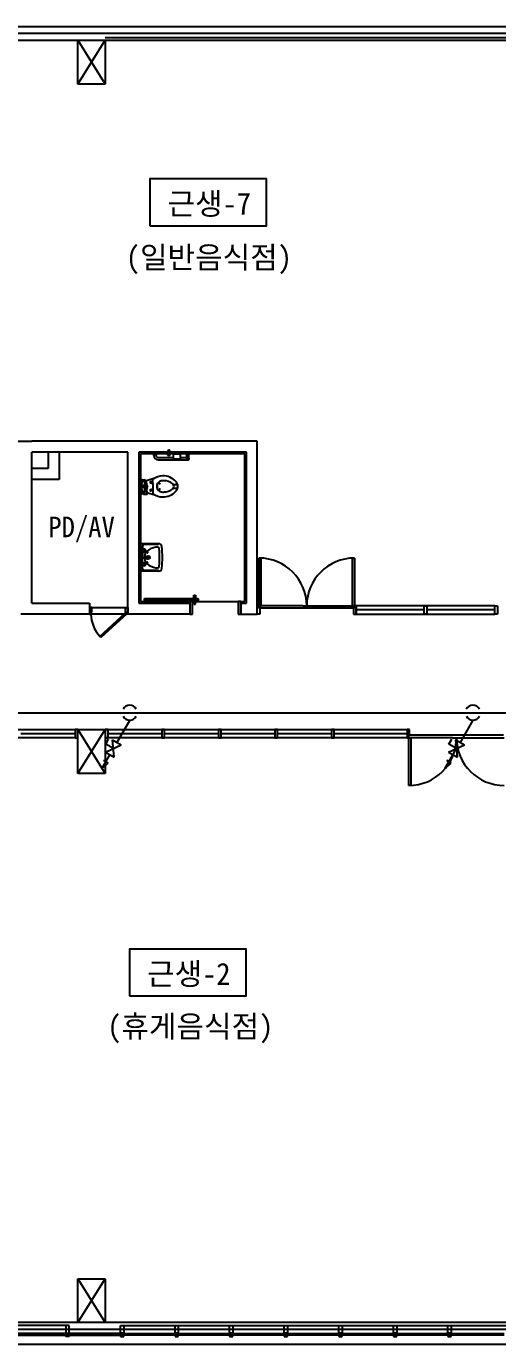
# Model space of a CAD drawing. Header units: millimetres. Extents: x 16332047 to 33387680, y -14835522 to -7015081.
# Drawn here: x 16636819 to 16645409, y -7494921 to -7470921 of the extents above; entities that cross this region are included whole.
import ezdxf
from ezdxf.enums import TextEntityAlignment as Align

# ---------------------------------------------------------------- set-up
doc = ezdxf.new("R2010")
doc.units = ezdxf.units.MM
doc.header["$LTSCALE"] = 300
doc.header["$MEASUREMENT"] = 0
for name, color, linetype in [('2', 2, 'CONTINUOUS'), ('3', 3, 'CONTINUOUS'), ('gas', 3, 'CONTINUOUS'), ('S', 1, 'CONTINUOUS'), ('근린시설 화장실위생도면$0$SI', 2, 'CONTINUOUS')]:
    doc.layers.add(name, color=color, linetype=linetype)
doc.layers.add('arch', color=255, linetype='CONTINUOUS', lineweight=25)
doc.styles.add('돋움체', font='')
doc.styles.get('돋움체').set_extended_font_data('DotumChe')

msp = doc.modelspace()

# ---------------------------------------------------------------- linework, layer by layer
at = {"layer": '2', "color": 0}
for p, q in [((16638266, -7483990, 0), (16638318, -7483900, 0)), ((16638419, -7484228, 0), (16638390, -7483912, 0)), ((16638390, -7483912, 0), (16638549, -7484004, 0)), ((16644521, -7483990, 0), (16644573, -7483900, 0)), ((16644675, -7484228, 0), (16644645, -7483912, 0)), ((16644645, -7483912, 0), (16644804, -7484004, 0)), ((16638261, -7484136, 0), (16638549, -7484004, 0)), ((16638261, -7484136, 0), (16638419, -7484228, 0)), ((16638405, -7484070, 0), (16638266, -7483990, 0)), ((16644516, -7484136, 0), (16644804, -7484004, 0)), ((16644516, -7484136, 0), (16644675, -7484228, 0)), ((16644660, -7484070, 0), (16644521, -7483990, 0))]:
    msp.add_line(p, q, dxfattribs=at)
at = {"layer": '3', "color": 0}
for p, q in [((16638703, -7483554, 0), (16638469, -7483958, 0)), ((16644958, -7483554, 0), (16644724, -7483958, 0)), ((16638199, -7484427, 0), (16638340, -7484182, 0)), ((16644454, -7484427, 0), (16644595, -7484182, 0))]:
    msp.add_line(p, q, dxfattribs=at)
at = {"layer": 'arch'}
for p, q in [((16616459, -7470921), (16683759, -7470921)), ((16622034, -7471046), (16646384, -7471046)), ((16622159, -7471171), (16646259, -7471171)), ((16637759, -7471171), (16638259, -7471971)), ((16637759, -7471971), (16638259, -7471171)), ((16637759, -7471971), (16637759, -7471171)), ((16637759, -7471171), (16638259, -7471171)), ((16638259, -7471121), (16646309, -7471121)), ((16638259, -7471171), (16638259, -7471971)), ((16638259, -7471971), (16637759, -7471971)), ((16631259, -7478471), (16636919, -7478471)), ((16641029, -7478471), (16636919, -7478471)), ((16639406, -7478636), (16639414, -7478636)), ((16639422, -7478636), (16639414, -7478636)), ((16641029, -7481621), (16641029, -7478471)), ((16636919, -7481421), (16636919, -7478671)), ((16638669, -7478671), (16636919, -7478671)), ((16637219, -7478671), (16637219, -7478971)), ((16637419, -7478671), (16637419, -7479171)), ((16638669, -7481621), (16638669, -7478671)), ((16638669, -7478671), (16638669, -7478671)), ((16640829, -7478671), (16638869, -7478671)), ((16638869, -7478671), (16638869, -7481421)), ((16640799, -7478701), (16638899, -7478701)), ((16638899, -7478701), (16638899, -7481391)), ((16639122, -7478701), (16639206, -7478701)), ((16639122, -7478703), (16639122, -7478701)), ((16639124, -7478705), (16639164, -7478705)), ((16639134, -7478707), (16639134, -7478705)), ((16639134, -7478710), (16639134, -7478707)), ((16639134, -7478707), (16639148, -7478707)), ((16639135, -7478711), (16639134, -7478710)), ((16639147, -7478711), (16639135, -7478711)), ((16639141, -7478710), (16639141, -7478707)), ((16639142, -7478714), (16639142, -7478711)), ((16639144, -7478716), (16639185, -7478716)), ((16639145, -7478731), (16639145, -7478716)), ((16639147, -7478711), (16639148, -7478710)), ((16639148, -7478707), (16639148, -7478705)), ((16639148, -7478710), (16639148, -7478707)), ((16639204, -7478705), (16639164, -7478705)), ((16639180, -7478707), (16639180, -7478705)), ((16639195, -7478707), (16639180, -7478707)), ((16639180, -7478710), (16639180, -7478707)), ((16639181, -7478711), (16639180, -7478710)), ((16639181, -7478711), (16639194, -7478711)), ((16639183, -7478731), (16639183, -7478716)), ((16639187, -7478714), (16639187, -7478711)), ((16639188, -7478710), (16639188, -7478707)), ((16639194, -7478711), (16639195, -7478710)), ((16639195, -7478707), (16639195, -7478705)), ((16639195, -7478710), (16639195, -7478707)), ((16639206, -7478703), (16639206, -7478701)), ((16639224, -7478772), (16639501, -7478772)), ((16639224, -7478810), (16639764, -7478810)), ((16639379, -7478701), (16639449, -7478701)), ((16639379, -7478704), (16639379, -7478701)), ((16639380, -7478705), (16639448, -7478705)), ((16639387, -7478682), (16639387, -7478691)), ((16639442, -7478691), (16639387, -7478691)), ((16639439, -7478677), (16639389, -7478677)), ((16639389, -7478678), (16639389, -7478677)), ((16639390, -7478676), (16639438, -7478676)), ((16639400, -7478705), (16639400, -7478701)), ((16639401, -7478641), (16639401, -7478674)), ((16639402, -7478655), (16639402, -7478667)), ((16639413, -7478647), (16639403, -7478653)), ((16639403, -7478669), (16639413, -7478675)), ((16639404, -7478701), (16639404, -7478691)), ((16639411, -7478707), (16639406, -7478707)), ((16639411, -7478705), (16639418, -7478705)), ((16639411, -7478705), (16639411, -7478707)), ((16639426, -7478653), (16639416, -7478647)), ((16639416, -7478675), (16639426, -7478669)), ((16639418, -7478705), (16639418, -7478707)), ((16639418, -7478707), (16639423, -7478707)), ((16639424, -7478701), (16639424, -7478705)), ((16639425, -7478701), (16639425, -7478691)), ((16639427, -7478641), (16639427, -7478674)), ((16639427, -7478667), (16639427, -7478655)), ((16639439, -7478678), (16639439, -7478677)), ((16639442, -7478682), (16639442, -7478691)), ((16639449, -7478704), (16639449, -7478701)), ((16639497, -7478766), (16639497, -7478762)), ((16639501, -7478758), (16639498, -7478760)), ((16639501, -7478770), (16639498, -7478768)), ((16639501, -7478804), (16639501, -7478708)), ((16639501, -7478795), (16639627, -7478795)), ((16639501, -7478804), (16639627, -7478804)), ((16639503, -7478804), (16639503, -7478795)), ((16639508, -7478701), (16639621, -7478701)), ((16639626, -7478804), (16639626, -7478795)), ((16639627, -7478804), (16639627, -7478708)), ((16639627, -7478758), (16639631, -7478760)), ((16639627, -7478770), (16639631, -7478768)), ((16639627, -7478772), (16639745, -7478772)), ((16639632, -7478766), (16639632, -7478762)), ((16639722, -7478703), (16639722, -7478701)), ((16639724, -7478705), (16639764, -7478705)), ((16639734, -7478707), (16639734, -7478705)), ((16639734, -7478707), (16639748, -7478707)), ((16639734, -7478710), (16639734, -7478707)), ((16639735, -7478711), (16639734, -7478710)), ((16639747, -7478711), (16639735, -7478711)), ((16639741, -7478710), (16639741, -7478707)), ((16639742, -7478714), (16639742, -7478711)), ((16639744, -7478716), (16639785, -7478716)), ((16639745, -7478791), (16639745, -7478716)), ((16639747, -7478711), (16639748, -7478710)), ((16639748, -7478707), (16639748, -7478705)), ((16639748, -7478710), (16639748, -7478707)), ((16639804, -7478705), (16639764, -7478705)), ((16639780, -7478707), (16639780, -7478705)), ((16639795, -7478707), (16639780, -7478707)), ((16639780, -7478710), (16639780, -7478707)), ((16639781, -7478711), (16639780, -7478710)), ((16639781, -7478711), (16639794, -7478711)), ((16639783, -7478791), (16639783, -7478716)), ((16639787, -7478714), (16639787, -7478711)), ((16639788, -7478710), (16639788, -7478707)), ((16639794, -7478711), (16639795, -7478710)), ((16639795, -7478707), (16639795, -7478705)), ((16639795, -7478710), (16639795, -7478707)), ((16640799, -7481391), (16640799, -7478701)), ((16640829, -7481421), (16640829, -7478671)), ((16637219, -7478971), (16636919, -7478971)), ((16637419, -7479171), (16636919, -7479171)), ((16638878, -7479281), (16638880, -7479280)), ((16638878, -7479310), (16638878, -7479281)), ((16638878, -7479310), (16638880, -7479312)), ((16638898, -7479279), (16638880, -7479280)), ((16638898, -7479313), (16638880, -7479312)), ((16638881, -7479191), (16638881, -7479178)), ((16638882, -7479177), (16638894, -7479177)), ((16638882, -7479192), (16638894, -7479192)), ((16638896, -7479194), (16638896, -7479175)), ((16638896, -7479175), (16638897, -7479175)), ((16638896, -7479194), (16638897, -7479194)), ((16638899, -7479279), (16638898, -7479279)), ((16638899, -7479313), (16638898, -7479313)), ((16638902, -7479155), (16638899, -7479155)), ((16638899, -7479155), (16638899, -7479215)), ((16638899, -7479215), (16638902, -7479215)), ((16638899, -7479264), (16638899, -7479263)), ((16638902, -7479263), (16638899, -7479263)), ((16638899, -7479328), (16638899, -7479264)), ((16638899, -7479328), (16638899, -7479328)), ((16638902, -7479328), (16638899, -7479328)), ((16638903, -7479158), (16638903, -7479212)), ((16638926, -7479172), (16638905, -7479156)), ((16638905, -7479214), (16638917, -7479204)), ((16638914, -7479296), (16638914, -7479263)), ((16638914, -7479329), (16638914, -7479263)), ((16638914, -7479296), (16638914, -7479329)), ((16638915, -7479315), (16638915, -7479276)), ((16638966, -7479280), (16638915, -7479280)), ((16638915, -7479312), (16638966, -7479312)), ((16638917, -7479204), (16638926, -7479197)), ((16638927, -7479195), (16638927, -7479175)), ((16638927, -7479178), (16638966, -7479178)), ((16638966, -7479191), (16638927, -7479191)), ((16638959, -7479203), (16638980, -7479197)), ((16638976, -7479242), (16639013, -7479242)), ((16638976, -7479256), (16639013, -7479256)), ((16638976, -7479344), (16638976, -7479323)), ((16639012, -7479345), (16638976, -7479345)), ((16638977, -7479256), (16638978, -7479257)), ((16638978, -7479257), (16638978, -7479256)), ((16638978, -7479257), (16638978, -7479257)), ((16638978, -7479259), (16638978, -7479267)), ((16638978, -7479368), (16638978, -7479345)), ((16638978, -7479345), (16638978, -7479345)), ((16638978, -7479345), (16638978, -7479345)), ((16638983, -7479225), (16639006, -7479225)), ((16638983, -7479236), (16639006, -7479236)), ((16638984, -7479236), (16638984, -7479240)), ((16638985, -7479239), (16638984, -7479241)), ((16639005, -7479239), (16638984, -7479239)), ((16638985, -7479236), (16638985, -7479239)), ((16638985, -7479292), (16638985, -7479300)), ((16638993, -7479285), (16638986, -7479290)), ((16638986, -7479302), (16638993, -7479306)), ((16638988, -7479225), (16638988, -7479213)), ((16638994, -7479193), (16639164, -7479141)), ((16639003, -7479290), (16638995, -7479285)), ((16638995, -7479306), (16639003, -7479302)), ((16639001, -7479213), (16639001, -7479225)), ((16639004, -7479236), (16639004, -7479239)), ((16639004, -7479239), (16639005, -7479241)), ((16639004, -7479300), (16639004, -7479292)), ((16639005, -7479236), (16639005, -7479240)), ((16639010, -7479267), (16639010, -7479259)), ((16639010, -7479345), (16639010, -7479368)), ((16639010, -7479345), (16639010, -7479345)), ((16639010, -7479345), (16639010, -7479345)), ((16639011, -7479257), (16639012, -7479256)), ((16639011, -7479256), (16639011, -7479257)), ((16639011, -7479257), (16639012, -7479256)), ((16639011, -7479257), (16639011, -7479257)), ((16639011, -7479257), (16639011, -7479257)), ((16639013, -7479323), (16639013, -7479344)), ((16639124, -7479212), (16639085, -7479212)), ((16639124, -7479235), (16639085, -7479235)), ((16639124, -7479357), (16639085, -7479357)), ((16639106, -7479235), (16639106, -7479244)), ((16639106, -7479357), (16639106, -7479347)), ((16639108, -7479246), (16639129, -7479246)), ((16639108, -7479345), (16639129, -7479345)), ((16639125, -7479234), (16639125, -7479213)), ((16639125, -7479358), (16639125, -7479378)), ((16639127, -7479228), (16639127, -7479171)), ((16639132, -7479342), (16639132, -7479249)), ((16639211, -7479240), (16639228, -7479240)), ((16639211, -7479352), (16639211, -7479240)), ((16639211, -7479352), (16639228, -7479352)), ((16639520, -7479262), (16639545, -7479262)), ((16639520, -7479329), (16639545, -7479329)), ((16638878, -7479401), (16638880, -7479400)), ((16638878, -7479430), (16638878, -7479401)), ((16638878, -7479430), (16638880, -7479432)), ((16638898, -7479399), (16638880, -7479400)), ((16638898, -7479433), (16638880, -7479432)), ((16638899, -7479399), (16638898, -7479399)), ((16638898, -7479433), (16638898, -7479399)), ((16638898, -7479401), (16638899, -7479400)), ((16638898, -7479431), (16638899, -7479432)), ((16638899, -7479433), (16638898, -7479433)), ((16638899, -7479383), (16638899, -7479448)), ((16638902, -7479383), (16638899, -7479383)), ((16638902, -7479448), (16638899, -7479448)), ((16638915, -7479396), (16638915, -7479435)), ((16638953, -7479399), (16638915, -7479399)), ((16638953, -7479433), (16638915, -7479433)), ((16638953, -7479399), (16638953, -7479433)), ((16638953, -7479399), (16638956, -7479399)), ((16638953, -7479433), (16638956, -7479433)), ((16638956, -7479435), (16638956, -7479397)), ((16638959, -7479388), (16638978, -7479394)), ((16638959, -7479388), (16638966, -7479391)), ((16638974, -7479368), (16639014, -7479368)), ((16638974, -7479379), (16638974, -7479379)), ((16639014, -7479379), (16638974, -7479379)), ((16638975, -7479380), (16638975, -7479379)), ((16638977, -7479382), (16638975, -7479380)), ((16638975, -7479380), (16639013, -7479380)), ((16638976, -7479379), (16638976, -7479381)), ((16638978, -7479391), (16638978, -7479385)), ((16639010, -7479392), (16639010, -7479385)), ((16639012, -7479379), (16639012, -7479381)), ((16639013, -7479380), (16639012, -7479382)), ((16639013, -7479379), (16639013, -7479380)), ((16639014, -7479379), (16639014, -7479379)), ((16639014, -7479395), (16639014, -7479394)), ((16639014, -7479437), (16639014, -7479395)), ((16639014, -7479396), (16639014, -7479395)), ((16639014, -7479437), (16639014, -7479437)), ((16639015, -7479394), (16639017, -7479394)), ((16639017, -7479437), (16639015, -7479437)), ((16639018, -7479396), (16639020, -7479405)), ((16639020, -7479426), (16639018, -7479436)), ((16639020, -7479424), (16639020, -7479407)), ((16639023, -7479408), (16639022, -7479408)), ((16639022, -7479424), (16639023, -7479424)), ((16639025, -7479406), (16639023, -7479408)), ((16639023, -7479424), (16639023, -7479408)), ((16639023, -7479424), (16639025, -7479426)), ((16639030, -7479406), (16639025, -7479406)), ((16639025, -7479411), (16639030, -7479411)), ((16639025, -7479421), (16639030, -7479421)), ((16639025, -7479426), (16639030, -7479426)), ((16639031, -7479407), (16639030, -7479406)), ((16639030, -7479426), (16639031, -7479424)), ((16639031, -7479424), (16639031, -7479407)), ((16639031, -7479411), (16639031, -7479410)), ((16639031, -7479411), (16639034, -7479411)), ((16639031, -7479421), (16639031, -7479421)), ((16639034, -7479421), (16639031, -7479421)), ((16639035, -7479415), (16639032, -7479415)), ((16639032, -7479415), (16639032, -7479416)), ((16639032, -7479416), (16639032, -7479417)), ((16639032, -7479417), (16639035, -7479417)), ((16639035, -7479411), (16639164, -7479450)), ((16639035, -7479411), (16639035, -7479415)), ((16639035, -7479417), (16639035, -7479421)), ((16639124, -7479379), (16639085, -7479379)), ((16639127, -7479364), (16639127, -7479421)), ((16638969, -7480340), (16638899, -7480342)), ((16638937, -7480383), (16638937, -7480590)), ((16639229, -7480355), (16638965, -7480355)), ((16639229, -7480340), (16638969, -7480340)), ((16639022, -7480507), (16638977, -7480485)), ((16638980, -7480548), (16638980, -7480632)), ((16639030, -7480493), (16638991, -7480462)), ((16639032, -7480501), (16639030, -7480504)), ((16638937, -7480797), (16638937, -7480590)), ((16639022, -7480673), (16638977, -7480695)), ((16639030, -7480687), (16638991, -7480718)), ((16639032, -7480679), (16639030, -7480676)), ((16641097, -7480601), (16641059, -7480601)), ((16641059, -7480601), (16641059, -7481471)), ((16641097, -7481471), (16641097, -7480601)), ((16642761, -7481471), (16642761, -7480601)), ((16642761, -7480601), (16642799, -7480601)), ((16642799, -7480601), (16642799, -7481471)), ((16638969, -7480840), (16638899, -7480838)), ((16639229, -7480825), (16638965, -7480825)), ((16639229, -7480840), (16638969, -7480840)), ((16639874, -7481339), (16639874, -7481279)), ((16639874, -7481279), (16639904, -7481279)), ((16639904, -7481279), (16639904, -7481339)), ((16636919, -7481421), (16637969, -7481421)), ((16637969, -7481421), (16637969, -7481621)), ((16637969, -7481501), (16637969, -7481501)), ((16637969, -7481501), (16637969, -7481501)), ((16637969, -7481501), (16637969, -7481621)), ((16638014, -7481501), (16637969, -7481501)), ((16638014, -7481501), (16638624, -7481501)), ((16638014, -7481530), (16638014, -7481501)), ((16638624, -7481530), (16638624, -7481501)), ((16638624, -7481501), (16638669, -7481501)), ((16638669, -7481501), (16638669, -7481501)), ((16638669, -7481501), (16638669, -7481621)), ((16638869, -7481421), (16639799, -7481421)), ((16638899, -7481391), (16639799, -7481391)), ((16638975, -7481381), (16638975, -7481339)), ((16638975, -7481339), (16639949, -7481339)), ((16639949, -7481381), (16638975, -7481381)), ((16639799, -7481391), (16639799, -7481421)), ((16639849, -7481391), (16639799, -7481391)), ((16639799, -7481391), (16639799, -7481621)), ((16639849, -7481391), (16640679, -7481391)), ((16639849, -7481621), (16639849, -7481391)), ((16639904, -7481339), (16639874, -7481339)), ((16639874, -7481381), (16639874, -7481441)), ((16639904, -7481381), (16639874, -7481381)), ((16639874, -7481441), (16639904, -7481441)), ((16639904, -7481441), (16639904, -7481381)), ((16639949, -7481339), (16639949, -7481381)), ((16640729, -7481391), (16640679, -7481391)), ((16640679, -7481391), (16640679, -7481621)), ((16640729, -7481421), (16640729, -7481391)), ((16640729, -7481391), (16640799, -7481391)), ((16640729, -7481621), (16640729, -7481391)), ((16640729, -7481421), (16640829, -7481421)), ((16640729, -7481421), (16640729, -7481621)), ((16641029, -7481491), (16641029, -7481471)), ((16641029, -7481471), (16641059, -7481471)), ((16641029, -7481621), (16641029, -7481491)), ((16641859, -7481471), (16641059, -7481471)), ((16641059, -7481471), (16641097, -7481471)), ((16641059, -7481471), (16641059, -7481516)), ((16641059, -7481516), (16641074, -7481516)), ((16642784, -7481516), (16641074, -7481516)), ((16641074, -7481516), (16641074, -7481526)), ((16641859, -7481471), (16642799, -7481471)), ((16642799, -7481471), (16642761, -7481471)), ((16642799, -7481516), (16642784, -7481516)), ((16642784, -7481516), (16642784, -7481526)), ((16642829, -7481471), (16642799, -7481471)), ((16642799, -7481471), (16642799, -7481516)), ((16645359, -7481471), (16642829, -7481471)), ((16642829, -7481471), (16642829, -7481621)), ((16642829, -7481491), (16642829, -7481471)), ((16642829, -7481621), (16642829, -7481491)), ((16644069, -7481471), (16644119, -7481471)), ((16644069, -7481621), (16644069, -7481471)), ((16644119, -7481471), (16644119, -7481621)), ((16645359, -7481471), (16645409, -7481471)), ((16645359, -7481621), (16645359, -7481471)), ((16645359, -7481621), (16645359, -7481471)), ((16645409, -7481471), (16645409, -7481621)), ((16636919, -7481621), (16636719, -7481621)), ((16636919, -7481621), (16636919, -7481621)), ((16637969, -7481621), (16636919, -7481621)), ((16637969, -7481621), (16637994, -7481621)), ((16637994, -7481621), (16637994, -7481590)), ((16637994, -7481590), (16638014, -7481590)), ((16638644, -7481621), (16637994, -7481621)), ((16638014, -7481590), (16638014, -7481530)), ((16638014, -7481530), (16638014, -7481530)), ((16638160, -7482026), (16638625, -7481599)), ((16638644, -7481621), (16638180, -7482048)), ((16638624, -7481590), (16638624, -7481530)), ((16638624, -7481530), (16638624, -7481530)), ((16638644, -7481590), (16638624, -7481590)), ((16638625, -7481599), (16638644, -7481621)), ((16638644, -7481621), (16638644, -7481590)), ((16638669, -7481621), (16638644, -7481621)), ((16638669, -7481601), (16638669, -7481601)), ((16638669, -7481621), (16638669, -7481621)), ((16639799, -7481621), (16638669, -7481621)), ((16639799, -7481621), (16639849, -7481621)), ((16640679, -7481621), (16640729, -7481621)), ((16640729, -7481621), (16641029, -7481621)), ((16641074, -7481621), (16641029, -7481621)), ((16641074, -7481526), (16641074, -7481526)), ((16641074, -7481526), (16641074, -7481621)), ((16642784, -7481526), (16642784, -7481526)), ((16642784, -7481526), (16642784, -7481621)), ((16642784, -7481621), (16642829, -7481621)), ((16644069, -7481546), (16642829, -7481546)), ((16642829, -7481621), (16645359, -7481621)), ((16644119, -7481621), (16644069, -7481621)), ((16645359, -7481546), (16644119, -7481546)), ((16645409, -7481621), (16645359, -7481621)), ((16638180, -7482048), (16638160, -7482026)), ((16629509, -7483721), (16637709, -7483721)), ((16637709, -7483871), (16629509, -7483871)), ((16636719, -7483796), (16637709, -7483796)), ((16637709, -7483721), (16637709, -7483871)), ((16637759, -7483721), (16637709, -7483721)), ((16637709, -7483871), (16637759, -7483871)), ((16637759, -7483871), (16637759, -7483721)), ((16637759, -7483721), (16638259, -7484521)), ((16637759, -7484521), (16638259, -7483721)), ((16637759, -7484521), (16637759, -7483721)), ((16637759, -7483721), (16638259, -7483721)), ((16638259, -7483721), (16638259, -7483871)), ((16638309, -7483721), (16638259, -7483721)), ((16638259, -7483721), (16643804, -7483721)), ((16638259, -7483721), (16638259, -7484521)), ((16638259, -7483871), (16638309, -7483871)), ((16643789, -7483871), (16638259, -7483871)), ((16638309, -7483871), (16638309, -7483721)), ((16638309, -7483796), (16639289, -7483796)), ((16639289, -7483721), (16639289, -7483871)), ((16639339, -7483721), (16639289, -7483721)), ((16639289, -7483871), (16639339, -7483871)), ((16639339, -7483871), (16639339, -7483721)), ((16639339, -7483796), (16640319, -7483796)), ((16640319, -7483721), (16640319, -7483871)), ((16640369, -7483721), (16640319, -7483721)), ((16640319, -7483871), (16640369, -7483871)), ((16640369, -7483871), (16640369, -7483721)), ((16640369, -7483796), (16641349, -7483796)), ((16641349, -7483721), (16641349, -7483871)), ((16641399, -7483721), (16641349, -7483721)), ((16641349, -7483871), (16641399, -7483871)), ((16641399, -7483871), (16641399, -7483721)), ((16641399, -7483796), (16642379, -7483796)), ((16642379, -7483721), (16642379, -7483871)), ((16642429, -7483721), (16642379, -7483721)), ((16642379, -7483871), (16642429, -7483871)), ((16642429, -7483871), (16642429, -7483721)), ((16642429, -7483796), (16643759, -7483796)), ((16643804, -7483721), (16643759, -7483721)), ((16643759, -7483721), (16643759, -7483851)), ((16643759, -7483851), (16643759, -7483871)), ((16643759, -7483871), (16643789, -7483871)), ((16643789, -7483871), (16643789, -7483826)), ((16643789, -7483826), (16643804, -7483826)), ((16644589, -7483871), (16643789, -7483871)), ((16643789, -7483871), (16643827, -7483871)), ((16643789, -7484741), (16643789, -7483871)), ((16643804, -7483816), (16643804, -7483721)), ((16643804, -7483826), (16643804, -7483816)), ((16643804, -7483816), (16643804, -7483816)), ((16645514, -7483826), (16643804, -7483826)), ((16643827, -7483871), (16643827, -7484741)), ((16644589, -7483871), (16645529, -7483871)), ((16638259, -7484521), (16637759, -7484521)), ((16643827, -7484741), (16643789, -7484741)), ((16637759, -7493721), (16638259, -7494521)), ((16637759, -7494521), (16638259, -7493721)), ((16637759, -7494521), (16637759, -7493721)), ((16637759, -7493721), (16638259, -7493721)), ((16638259, -7493721), (16638259, -7494521)), ((16637599, -7494571, 0), (16621922, -7494571, 0)), ((16646384, -7494646), (16622034, -7494646)), ((16646259, -7494521), (16622159, -7494521)), ((16637569, -7494718, 0), (16636574, -7494718, 0)), ((16637599, -7494571, 0), (16637539, -7494571, 0)), ((16637539, -7494571, 0), (16637539, -7494712, 0)), ((16637539, -7494712, 0), (16637599, -7494712, 0)), ((16638564, -7494718), (16637569, -7494718)), ((16637569, -7494718), (16637569, -7494746)), ((16637569, -7494746, 0), (16637569, -7494718, 0)), ((16637599, -7494712, 0), (16637599, -7494571, 0)), ((16638259, -7494521), (16637759, -7494521)), ((16638534, -7494571), (16646309, -7494571)), ((16638534, -7494571), (16638594, -7494571)), ((16638534, -7494712), (16638534, -7494571)), ((16638594, -7494712), (16638534, -7494712)), ((16638564, -7494746), (16638564, -7494718)), ((16638564, -7494718), (16639559, -7494718)), ((16638564, -7494746), (16638564, -7494718)), ((16638594, -7494571), (16638594, -7494712)), ((16639529, -7494571), (16639589, -7494571)), ((16639529, -7494712), (16639529, -7494571)), ((16639589, -7494712), (16639529, -7494712)), ((16639559, -7494718), (16639559, -7494746)), ((16639559, -7494718), (16640554, -7494718)), ((16639559, -7494746), (16639559, -7494718)), ((16639589, -7494571), (16639589, -7494712)), ((16640524, -7494571), (16640584, -7494571)), ((16640524, -7494712), (16640524, -7494571)), ((16640584, -7494712), (16640524, -7494712)), ((16640554, -7494718), (16640554, -7494746)), ((16640554, -7494718), (16641549, -7494718)), ((16640554, -7494746), (16640554, -7494718)), ((16640584, -7494571), (16640584, -7494712)), ((16641519, -7494571), (16641579, -7494571)), ((16641519, -7494712), (16641519, -7494571)), ((16641579, -7494712), (16641519, -7494712)), ((16641549, -7494718), (16641549, -7494746)), ((16641549, -7494718), (16642544, -7494718)), ((16641549, -7494746), (16641549, -7494718)), ((16641579, -7494571), (16641579, -7494712)), ((16642514, -7494571), (16642574, -7494571)), ((16642514, -7494712), (16642514, -7494571)), ((16642574, -7494712), (16642514, -7494712)), ((16642544, -7494718), (16642544, -7494746)), ((16642544, -7494718), (16643539, -7494718)), ((16642544, -7494746), (16642544, -7494718)), ((16642574, -7494571), (16642574, -7494712)), ((16643509, -7494571), (16643569, -7494571)), ((16643509, -7494712), (16643509, -7494571)), ((16643569, -7494712), (16643509, -7494712)), ((16643539, -7494718), (16643539, -7494746)), ((16643539, -7494718), (16644534, -7494718)), ((16643539, -7494746), (16643539, -7494718)), ((16643569, -7494571), (16643569, -7494712)), ((16644504, -7494571), (16644564, -7494571)), ((16644504, -7494712), (16644504, -7494571)), ((16644564, -7494712), (16644504, -7494712)), ((16644534, -7494718), (16644534, -7494746)), ((16644534, -7494718), (16645529, -7494718)), ((16644534, -7494746), (16644534, -7494718)), ((16644564, -7494571), (16644564, -7494712)), ((16683759, -7494921), (16616459, -7494921)), ((16636574, -7494746, 0), (16637569, -7494746, 0)), ((16637539, -7494746, 0), (16637599, -7494746, 0)), ((16637539, -7494771, 0), (16637539, -7494746, 0)), ((16637599, -7494771, 0), (16637539, -7494771, 0)), ((16637569, -7494746), (16638564, -7494746)), ((16637599, -7494746, 0), (16637599, -7494771, 0)), ((16638594, -7494746), (16638534, -7494746)), ((16638534, -7494746), (16638534, -7494771)), ((16638534, -7494771), (16638594, -7494771)), ((16639559, -7494746), (16638564, -7494746)), ((16638594, -7494771), (16638594, -7494746)), ((16639589, -7494746), (16639529, -7494746)), ((16639529, -7494746), (16639529, -7494771)), ((16639529, -7494771), (16639589, -7494771)), ((16640554, -7494746), (16639559, -7494746)), ((16639589, -7494771), (16639589, -7494746)), ((16640584, -7494746), (16640524, -7494746)), ((16640524, -7494746), (16640524, -7494771)), ((16640524, -7494771), (16640584, -7494771)), ((16641549, -7494746), (16640554, -7494746)), ((16640584, -7494771), (16640584, -7494746)), ((16641579, -7494746), (16641519, -7494746)), ((16641519, -7494746), (16641519, -7494771)), ((16641519, -7494771), (16641579, -7494771)), ((16642544, -7494746), (16641549, -7494746)), ((16641579, -7494771), (16641579, -7494746)), ((16642574, -7494746), (16642514, -7494746)), ((16642514, -7494746), (16642514, -7494771)), ((16642514, -7494771), (16642574, -7494771)), ((16643539, -7494746), (16642544, -7494746)), ((16642574, -7494771), (16642574, -7494746)), ((16643569, -7494746), (16643509, -7494746)), ((16643509, -7494746), (16643509, -7494771)), ((16643509, -7494771), (16643569, -7494771)), ((16644534, -7494746), (16643539, -7494746)), ((16643569, -7494771), (16643569, -7494746)), ((16644564, -7494746), (16644504, -7494746)), ((16644504, -7494746), (16644504, -7494771)), ((16644504, -7494771), (16644564, -7494771)), ((16645529, -7494746), (16644534, -7494746)), ((16644564, -7494771), (16644564, -7494746))]:
    msp.add_line(p, q, dxfattribs=at)
for points in [[(16639071, -7474550), (16641199, -7474550), (16641199, -7473699), (16639071, -7473699)], [(16638698, -7488571), (16640823, -7488571), (16640823, -7487720), (16638698, -7487720)]]:
    msp.add_lwpolyline(points, close=True, dxfattribs=at)
for centre, radius in [((16639414, -7478661), 12.7), ((16639414, -7478661), 7.5), ((16638994, -7479296), 32.5), ((16638994, -7479296), 29), ((16638994, -7479296), 9.51), ((16638969, -7480465), 7.76), ((16639042, -7480590), 31), ((16638954, -7480590), 3), ((16638969, -7480715), 7.76), ((16639042, -7480590), 20.5), ((16639042, -7480590), 3)]:
    msp.add_circle(centre, radius, dxfattribs=at)
for centre, radius, start, end in [((16639406, -7478641), 5, 90, 180), ((16639422, -7478641), 5, 0, 90), ((16639124, -7478703), 2, 180, 270), ((16639137, -7478699), 11.9, 252.4016, 287.5984), ((16639145, -7478699), 11.9, 252.4016, 287.5984), ((16639144, -7478714), 2, 180, 270), ((16639224, -7478731), 79, 180, 270), ((16639184, -7478699), 11.9, 252.4016, 287.5984), ((16639224, -7478731), 41, 180, 270), ((16639185, -7478714), 2, 270, 0), ((16639191, -7478699), 11.9, 252.4016, 287.5984), ((16639204, -7478703), 2, 270, 0), ((16639380, -7478704), 1, 180, 270), ((16639392, -7478682), 5, 120, 180), ((16639390, -7478677), 1, 90, 180), ((16639400, -7478720), 10, 150.6747, 225.7472), ((16639405, -7478723), 15.8, 87.2313, 150.6747), ((16639414, -7478705), 30.4, 225.7472, 314.2528), ((16639399, -7478674), 2, 270, 0), ((16639414, -7478661), 14, 144.5475, 155.4525), ((16639414, -7478661), 14, 204.5475, 215.4525), ((16639414, -7478661), 14, 84.5475, 95.4525), ((16639414, -7478661), 14, 264.5475, 275.4525), ((16639423, -7478723), 15.8, 29.3253, 92.7687), ((16639414, -7478661), 14, 24.5475, 35.4525), ((16639414, -7478661), 14, 324.5475, 335.4525), ((16639429, -7478674), 2, 180, 270), ((16639429, -7478720), 10, 314.2528, 29.3253), ((16639438, -7478677), 1, 0, 90), ((16639437, -7478682), 5, 0, 60), ((16639448, -7478704), 1, 270, 0), ((16639499, -7478762), 2.5, 120, 180), ((16639499, -7478766), 2.5, 180, 240), ((16639508, -7478708), 6.5, 90, 180), ((16639621, -7478708), 6.5, 0, 90), ((16639629, -7478762), 2.5, 0, 60), ((16639629, -7478766), 2.5, 300, 0), ((16639724, -7478703), 2, 180, 270), ((16639737, -7478699), 11.9, 252.4016, 287.5984), ((16639745, -7478699), 11.9, 252.4016, 287.5984), ((16639744, -7478714), 2, 180, 270), ((16639764, -7478791), 19, 180, 0), ((16639764, -7478791), 22.5, 237.6125, 32.3875), ((16639784, -7478699), 11.9, 252.4016, 287.5984), ((16639785, -7478714), 2, 270, 0), ((16639791, -7478699), 11.9, 252.4016, 287.5984), ((16639306, -7479399), 294, 90.1178, 126.5012), ((16639313, -7479421), 317, 42.5039, 91.3632), ((16638882, -7479178), 1, 90, 180), ((16638882, -7479191), 1, 180, 270), ((16638894, -7479175), 2, 270, 0), ((16638894, -7479194), 2, 0, 90), ((16638897, -7479173), 2, 270, 0), ((16638897, -7479196), 2, 0, 90), ((16638902, -7479160), 5, 52.3738, 90), ((16638902, -7479210), 5, 270, 289.9185), ((16638902, -7479276), 13.1, 0, 90), ((16638902, -7479315), 13.1, 270, 0), ((16638902, -7479210), 5, 289.9185, 307.6262), ((16638977, -7479263), 62.5, 106.7769, 180), ((16638977, -7479329), 62.5, 180, 253.2231), ((16638924, -7479175), 3, 29.4574, 52.3738), ((16638924, -7479195), 3, 307.6262, 330.5426), ((16638924, -7479175), 3, 0, 29.4574), ((16638924, -7479195), 3, 330.5426, 0), ((16638966, -7479213), 34.7, 0, 90), ((16638966, -7479213), 22, 0, 90), ((16638988, -7479249), 14.1, 149.057, 210.943), ((16638980, -7479248), 6.57, 149.2918, 166.1785), ((16638983, -7479249), 9.78, 166.1785, 180), ((16638983, -7479249), 9.78, 180, 193.8215), ((16638980, -7479250), 6.57, 193.8215, 210.7082), ((16638978, -7479247), 4.28, 124.8914, 149.2919), ((16638978, -7479251), 4.28, 210.7081, 235.1086), ((16638977, -7479245), 2.13, 90, 124.8915), ((16638977, -7479253), 2.13, 235.1085, 270), ((16638976, -7479344), 0.5, 180, 270), ((16638977, -7479245), 2.13, 55.1085, 90), ((16638977, -7479253), 2.13, 270, 304.8915), ((16638976, -7479247), 4.28, 30.7081, 55.1086), ((16638976, -7479251), 4.28, 304.8914, 329.2919), ((16638976, -7479259), 2, 0, 44.87), ((16638974, -7479248), 6.57, 13.8215, 30.7083), ((16638974, -7479250), 6.57, 329.2917, 346.1785), ((16638971, -7479249), 9.78, 0, 13.8215), ((16638971, -7479249), 9.78, 346.1785, 0), ((16638993, -7479231), 11.9, 152.4183, 207.5817), ((16638985, -7479229), 3.15, 131.5242, 154.9306), ((16638987, -7479230), 5.66, 154.9305, 169.0341), ((16638991, -7479231), 9.34, 169.0341, 180), ((16638991, -7479231), 9.34, 180, 190.9659), ((16638987, -7479232), 5.66, 190.9659, 205.0694), ((16638985, -7479233), 3.15, 205.0694, 228.4758), ((16638982, -7479240), 1.5, 270, 0), ((16638984, -7479228), 1.03, 90, 131.5243), ((16638984, -7479234), 1.03, 228.4757, 270), ((16638982, -7479229), 3.15, 25.0694, 48.4758), ((16638984, -7479228), 1.03, 48.4757, 90.0001), ((16638982, -7479233), 3.15, 311.5242, 334.9306), ((16638984, -7479234), 1.03, 269.9999, 311.5243), ((16638980, -7479230), 5.66, 10.9659, 25.0694), ((16638980, -7479232), 5.66, 334.9305, 349.0341), ((16638994, -7479296), 10.4, 143.8545, 156.1455), ((16638994, -7479296), 10.4, 203.8545, 216.1455), ((16638976, -7479231), 9.34, 0, 10.9659), ((16638976, -7479231), 9.34, 349.0341, 360), ((16638990, -7479249), 4.18, 149.7498, 180), ((16638990, -7479249), 4.18, 180, 210.2502), ((16638992, -7479250), 6.4, 125.3845, 149.7498), ((16638992, -7479248), 6.4, 210.2502, 234.6155), ((16638994, -7479231), 4.54, 129.8738, 153.6252), ((16638993, -7479231), 3.7, 153.6253, 179.9999), ((16638993, -7479231), 3.7, 180, 206.3747), ((16638994, -7479231), 4.54, 206.3748, 230.1262), ((16638994, -7479252), 8.56, 106.3938, 125.3846), ((16638994, -7479246), 8.56, 234.6154, 253.6062), ((16638994, -7479232), 5.31, 109.0863, 129.8738), ((16638994, -7479230), 5.31, 230.1262, 250.9137), ((16638994, -7479255), 11.5, 90, 106.3938), ((16638994, -7479243), 11.5, 253.6062, 270), ((16638994, -7479233), 6.29, 90, 109.0864), ((16638994, -7479229), 6.29, 250.9136, 270), ((16638994, -7479296), 10.4, 83.8545, 96.1455), ((16638994, -7479296), 10.4, 263.8545, 276.1455), ((16638994, -7479233), 6.29, 70.9136, 90), ((16638994, -7479229), 6.29, 270, 289.0864), ((16638994, -7479255), 11.5, 73.6062, 90), ((16638994, -7479243), 11.5, 270, 286.3938), ((16638995, -7479232), 5.31, 50.1262, 70.9137), ((16638995, -7479230), 5.31, 289.0863, 309.8738), ((16638995, -7479231), 4.54, 26.3747, 50.1262), ((16638995, -7479231), 4.54, 309.8738, 333.6253), ((16638995, -7479252), 8.56, 54.6154, 73.6062), ((16638995, -7479246), 8.56, 286.3938, 305.3846), ((16638996, -7479231), 3.7, 0, 26.3747), ((16638996, -7479231), 3.7, 333.6253, 359.9999), ((16638996, -7479250), 6.4, 30.2502, 54.6155), ((16638996, -7479248), 6.4, 305.3845, 329.7498), ((16638998, -7479249), 4.18, 0, 30.2502), ((16638998, -7479249), 4.18, 329.7498, 360), ((16639009, -7479230), 5.66, 154.9306, 169.0341), ((16639012, -7479231), 9.34, 169.0341, 180), ((16639012, -7479231), 9.34, 180, 190.9659), ((16639009, -7479232), 5.66, 190.9659, 205.0695), ((16638994, -7479296), 10.4, 23.8545, 36.1455), ((16638994, -7479296), 10.4, 323.8545, 336.1455), ((16639006, -7479229), 3.15, 131.5242, 154.9306), ((16639005, -7479228), 1.03, 89.9999, 131.5243), ((16639006, -7479233), 3.15, 205.0694, 228.4758), ((16639005, -7479234), 1.03, 228.4757, 270.0001), ((16639005, -7479228), 1.03, 48.4757, 90), ((16639005, -7479234), 1.03, 270, 311.5243), ((16639006, -7479240), 1.5, 180, 270), ((16638995, -7479231), 11.9, 332.4183, 27.5817), ((16639004, -7479229), 3.15, 25.0694, 48.4758), ((16639001, -7479230), 5.66, 10.9659, 25.0695), ((16639001, -7479232), 5.66, 334.9306, 349.0341), ((16639004, -7479233), 3.15, 311.5242, 334.9306), ((16638998, -7479231), 9.34, 0, 10.9659), ((16638998, -7479231), 9.34, 349.0341, 360), ((16639015, -7479248), 6.57, 149.2918, 166.1785), ((16639018, -7479249), 9.78, 166.1785, 180), ((16639018, -7479249), 9.78, 180, 193.8215), ((16639015, -7479250), 6.57, 193.8215, 210.7082), ((16639013, -7479247), 4.28, 124.8914, 149.2919), ((16639013, -7479251), 4.28, 210.7081, 235.1086), ((16639012, -7479245), 2.13, 90, 124.8915), ((16639012, -7479253), 2.13, 235.1085, 270), ((16639012, -7479259), 2, 135.13, 180), ((16639012, -7479245), 2.13, 55.1085, 90), ((16639012, -7479253), 2.13, 270, 304.8915), ((16639012, -7479344), 0.5, 270, 0), ((16639001, -7479249), 14.1, 329.057, 30.943), ((16639010, -7479247), 4.28, 30.7081, 55.1086), ((16639010, -7479251), 4.28, 304.8914, 329.2919), ((16639008, -7479248), 6.57, 13.8215, 30.7083), ((16639008, -7479250), 6.57, 329.2917, 346.1785), ((16639005, -7479249), 9.78, 0, 13.8215), ((16639005, -7479249), 9.78, 346.1785, 0), ((16639085, -7479224), 11.3, 90, 270), ((16639085, -7479368), 11.3, 90, 270), ((16639108, -7479244), 2.06, 180, 270), ((16639108, -7479347), 2.06, 90, 180), ((16639124, -7479213), 1.03, 0, 90), ((16639124, -7479234), 1.03, 270, 0), ((16639124, -7479358), 1.03, 0, 90), ((16639124, -7479228), 3.09, 289.4712, 0), ((16639137, -7479171), 10.3, 126.5012, 180), ((16639129, -7479249), 3.09, 0, 90), ((16639129, -7479342), 3.09, 270, 0), ((16639297, -7479295), 102, 119.4032, 180.5788), ((16639297, -7479297), 102, 179.4212, 240.5968), ((16639228, -7479271), 30.9, 15.5622, 90), ((16639228, -7479321), 30.9, 270, 344.4378), ((16639306, -7479329), 136, 90, 115.3927), ((16639312, -7479364), 171, 86.1492, 92.0225), ((16639321, -7479463), 270, 51.6197, 89.4608), ((16639321, -7479128), 270, 270.5392, 308.3803), ((16639450, -7479296), 58.8, 309.5537, 50.4463), ((16639520, -7479211), 51.6, 230.4463, 270), ((16639450, -7479296), 58.8, 50.4463, 50.9658), ((16639520, -7479381), 51.6, 90, 129.5537), ((16639450, -7479296), 58.8, 309.0342, 309.5537), ((16639545, -7479241), 21.5, 270, 30.1247), ((16639545, -7479351), 21.5, 329.8753, 90), ((16639450, -7479296), 131, 30.1247, 42.5039), ((16639456, -7479296), 125, 331.1627, 340.3503), ((16639456, -7479296), 125, 19.6497, 28.7718), ((16639456, -7479296), 125, 0, 19.6497), ((16639456, -7479296), 125, 340.3503, 0), ((16639450, -7479296), 131, 0, 8.5179), ((16638902, -7479396), 13.1, 0, 90), ((16638902, -7479435), 13.1, 270, 0), ((16638962, -7479406), 11, 61.8508, 123.0557), ((16638962, -7479426), 11, 236.9443, 298.1492), ((16638961, -7479400), 3.48, 154.9531, 182.3), ((16638961, -7479400), 3.48, 182.3, 209.6469), ((16638967, -7479416), 9.49, 162.7205, 180), ((16638967, -7479416), 9.49, 180, 197.2795), ((16638961, -7479432), 3.48, 150.3531, 177.7), ((16638961, -7479432), 3.48, 177.7, 205.0469), ((16638962, -7479400), 4.51, 130.9918, 154.9532), ((16638962, -7479399), 4.51, 209.6468, 233.6082), ((16638965, -7479415), 7.37, 143.0937, 162.7204), ((16638965, -7479416), 7.37, 197.2796, 216.9063), ((16638962, -7479433), 4.51, 126.3918, 150.3532), ((16638962, -7479432), 4.51, 205.0468, 229.0082), ((16638962, -7479401), 5.46, 110.6533, 130.9918), ((16638962, -7479398), 5.46, 233.6082, 253.9467), ((16638963, -7479414), 5.77, 118.879, 143.0936), ((16638963, -7479417), 5.77, 216.9064, 241.121), ((16638962, -7479433), 5.46, 106.0533, 126.3918), ((16638962, -7479431), 5.46, 229.0082, 249.3467), ((16638963, -7479402), 6.69, 92.3, 110.6533), ((16638963, -7479430), 6.69, 249.3467, 267.7), ((16638963, -7479397), 6.69, 253.9467, 272.3), ((16638963, -7479413), 4.08, 90, 118.8791), ((16638963, -7479419), 4.08, 241.1209, 270), ((16638963, -7479435), 6.69, 87.7, 106.0533), ((16638963, -7479402), 6.69, 73.9467, 92.3), ((16638963, -7479397), 6.69, 272.3, 290.6533), ((16638963, -7479413), 4.08, 61.1209, 90), ((16638963, -7479419), 4.08, 270, 298.8791), ((16638963, -7479435), 6.69, 69.3467, 87.7), ((16638963, -7479430), 6.69, 267.7, 286.0533), ((16638963, -7479401), 5.46, 53.6082, 73.9467), ((16638963, -7479398), 5.46, 290.6533, 310.9918), ((16638962, -7479414), 5.77, 36.9064, 61.121), ((16638962, -7479417), 5.77, 298.879, 323.0936), ((16638963, -7479433), 5.46, 49.0082, 69.3467), ((16638963, -7479431), 5.46, 286.0533, 306.3918), ((16638964, -7479400), 4.51, 29.6468, 53.6082), ((16638961, -7479415), 7.37, 17.2795, 36.9063), ((16638961, -7479416), 7.37, 323.0937, 342.7205), ((16638964, -7479432), 4.51, 306.3918, 330.3532), ((16638964, -7479399), 4.51, 310.9917, 334.9532), ((16638964, -7479433), 4.51, 25.0468, 49.0083), ((16638969, -7479393), 3, 241.8508, 287.3224), ((16638965, -7479399), 3.48, 2.2999, 29.6469), ((16638965, -7479399), 3.48, 334.9531, 2.3), ((16638959, -7479416), 9.49, 0, 17.2795), ((16638959, -7479416), 9.49, 342.7205, 360), ((16638965, -7479432), 3.48, 357.7, 25.0469), ((16638965, -7479432), 3.48, 330.3532, 357.7001), ((16638969, -7479438), 3, 72.6776, 118.1492), ((16639000, -7479492), 100, 104.0641, 107.3224), ((16639000, -7479340), 100, 252.4926, 267.9067), ((16638989, -7479374), 16, 159.8945, 180), ((16638980, -7479374), 6.77, 161.4566, 180.0001), ((16638989, -7479374), 16, 180, 200.1055), ((16638980, -7479374), 6.77, 179.9999, 198.5434), ((16638979, -7479373), 5.57, 140.9989, 161.4567), ((16638979, -7479374), 5.57, 198.5433, 219.0011), ((16638978, -7479373), 4.65, 117.0894, 140.9989), ((16638978, -7479375), 4.65, 219.0011, 242.9106), ((16638974, -7479391), 4, 284.0945, 0), ((16638978, -7479372), 3.63, 90, 117.0893), ((16638978, -7479376), 3.63, 242.9107, 270), ((16638974, -7479385), 4, 0, 45), ((16638978, -7479372), 3.63, 62.9107, 90), ((16638978, -7479376), 3.63, 270, 297.0893), ((16638977, -7479373), 4.65, 39.0011, 62.9106), ((16638977, -7479375), 4.65, 297.0894, 320.9989), ((16638977, -7479373), 5.57, 18.5433, 39.0011), ((16638977, -7479374), 5.57, 320.9989, 341.4567), ((16638975, -7479374), 6.77, 360, 18.5434), ((16638975, -7479374), 6.77, 341.4566, 0), ((16639000, -7479492), 100, 93.8658, 99.6022), ((16638992, -7479375), 6.39, 122.9801, 147.4492), ((16638990, -7479374), 3.65, 147.4491, 180), ((16638990, -7479374), 3.65, 180, 212.5509), ((16638992, -7479372), 6.39, 212.5508, 237.0199), ((16638993, -7479378), 9.18, 105.0449, 122.9801), ((16638993, -7479370), 9.18, 237.0199, 254.9551), ((16638994, -7479381), 13, 90, 105.0449), ((16638994, -7479366), 13, 254.9551, 270), ((16638994, -7479381), 13, 74.9551, 90), ((16638994, -7479366), 13, 270, 285.0449), ((16638998, -7479390), 50, 267.9067, 288.8997), ((16638995, -7479378), 9.18, 57.0199, 74.9551), ((16638995, -7479370), 9.18, 285.0449, 302.9801), ((16638998, -7479442), 50, 80.3242, 90.3022), ((16638997, -7479375), 6.39, 32.5508, 57.0199), ((16638997, -7479372), 6.39, 302.9801, 327.4492), ((16638999, -7479374), 3.65, 360, 32.5509), ((16638999, -7479374), 3.65, 327.4491, 0), ((16639013, -7479374), 6.77, 161.4566, 180), ((16639013, -7479374), 6.77, 180, 198.5434), ((16639012, -7479373), 5.57, 140.9989, 161.4567), ((16639012, -7479374), 5.57, 198.5433, 219.0011), ((16639011, -7479373), 4.65, 117.0894, 140.9989), ((16639011, -7479375), 4.65, 219.0011, 242.9106), ((16639011, -7479372), 3.63, 90, 117.0893), ((16639011, -7479376), 3.63, 242.9107, 270), ((16639014, -7479385), 4, 135, 180), ((16639012, -7479392), 2, 180, 253.8086), ((16639011, -7479372), 3.63, 62.9107, 90), ((16639011, -7479376), 3.63, 270, 297.0893), ((16638998, -7479442), 50, 71.1003, 73.8086), ((16639010, -7479373), 4.65, 39.0011, 62.9106), ((16639010, -7479375), 4.65, 297.0894, 320.9989), ((16638999, -7479374), 16, 0, 20.1055), ((16639010, -7479373), 5.57, 18.5433, 39.0011), ((16638999, -7479374), 16, 339.8945, 0), ((16639010, -7479374), 5.57, 320.9989, 341.4567), ((16639015, -7479395), 0.3, 90, 180), ((16639015, -7479437), 0.3, 180, 270), ((16639009, -7479374), 6.77, 359.9999, 18.5434), ((16639009, -7479374), 6.77, 341.4566, 0.0001), ((16639017, -7479396), 1.5, 7.2175, 90), ((16639017, -7479436), 1.5, 270, 352.7825), ((16639022, -7479405), 2.5, 187.2175, 270), ((16639022, -7479427), 2.5, 90, 172.7825), ((16639026, -7479408), 2.93, 180, 236.1802), ((16639033, -7479416), 9.8, 150.1583, 209.8417), ((16639026, -7479423), 2.93, 123.8198, 180), ((16639028, -7479408), 2.93, 303.8198, 0), ((16639022, -7479416), 9.8, 330.1583, 29.8417), ((16639028, -7479423), 2.93, 0, 56.1802), ((16639034, -7479411), 0.5, 0, 90), ((16639034, -7479421), 0.5, 270, 0), ((16639124, -7479378), 1.03, 270, 0), ((16639124, -7479364), 3.09, 0, 70.5288), ((16639137, -7479421), 10.3, 180, 233.4988), ((16639306, -7479193), 294, 233.4988, 269.8822), ((16639306, -7479263), 136, 244.6073, 270), ((16639313, -7479170), 317, 268.6368, 317.4961), ((16639312, -7479228), 171, 267.9775, 273.8508), ((16639450, -7479296), 131, 317.4961, 329.8753), ((16638965, -7480383), 28, 90, 180), ((16638969, -7480465), 26, 358.793, 300.7419), ((16638954, -7480456), 8.13, 56.1581, 242.8971), ((16638941, -7480481), 20, 356.1581, 62.8971), ((16638970, -7480433), 20, 236.1581, 302.8971), ((16638969, -7480483), 8.13, 176.1581, 2.8971), ((16638997, -7480481), 20, 116.1581, 182.8971), ((16638985, -7480456), 8.13, 296.1581, 122.8971), ((16639065, -7480549), 85, 140.7348, 178.8985), ((16639216, -7480702), 300, 96.9204, 132.2511), ((16639025, -7480501), 6, 245.1943, 329.5276), ((16639027, -7480498), 6, 329.5276, 53.8608), ((16639222, -7480579), 180, 94.2817, 103.7861), ((16639209, -7480433), 33, 5.4042, 90), ((16639229, -7480400), 60, 6.4552, 90), ((16637549, -7480590), 1700, 0, 5.4042), ((16637549, -7480590), 1750, 0, 6.4552), ((16638965, -7480797), 28, 180, 270), ((16638969, -7480715), 26, 59.2581, 1.207), ((16638954, -7480724), 8.13, 117.1029, 303.8419), ((16638941, -7480699), 20, 297.1029, 3.8419), ((16639000, -7480565), 48.9, 210.2013, 329.7979), ((16638970, -7480747), 20, 57.1029, 123.8419), ((16638969, -7480697), 8.13, 357.1029, 183.8419), ((16638997, -7480699), 20, 177.1029, 243.8419), ((16639065, -7480631), 85, 181.1015, 219.2652), ((16638985, -7480724), 8.13, 237.1029, 63.8419), ((16639216, -7480478), 300, 227.7489, 263.0796), ((16639025, -7480679), 6, 30.4724, 114.8057), ((16639027, -7480682), 6, 306.1392, 30.4724), ((16639042, -7480590), 0.2, 270, 90), ((16639042, -7480590), 0.2, 90, 270), ((16639222, -7480601), 180, 256.2139, 265.7183), ((16639209, -7480747), 33, 270, 354.5958), ((16639229, -7480780), 60, 270, 353.5448), ((16637549, -7480590), 1700, 354.5958, 0), ((16637549, -7480590), 1750, 353.5448, 0), ((16641059, -7481471), 870, 0, 90), ((16642799, -7481471), 870, 90, 180), ((16638625, -7481599), 631, 181.9617, 222.5188), ((16643789, -7483871), 870, 270, 0), ((16645529, -7483871), 870, 180, 270)]:
    msp.add_arc(centre, radius, start, end, dxfattribs=at)
at = {"layer": 'gas', "ltscale": 3}
msp.add_line((16622526, -7483417, 0), (16646672, -7483417, 0), dxfattribs=at)
at = {"layer": 'S', "color": 0, "ltscale": 10}
for p, q in [((16638199, -7484427, 0), (16638309, -7484332, 0)), ((16638309, -7484332, 0), (16638227, -7484285, 0)), ((16644454, -7484427, 0), (16644564, -7484332, 0)), ((16644564, -7484332, 0), (16644482, -7484285, 0))]:
    msp.add_line(p, q, dxfattribs=at)
at = {"layer": '근린시설 화장실위생도면$0$SI', "color": 0}
for centre, start, end in [((16638703, -7483417, 0), 28.3041, 151.6959), ((16644958, -7483417, 0), 28.3041, 151.6959), ((16638703, -7483417, 0), 208.4369, 331.5631), ((16644958, -7483417, 0), 208.4369, 331.5631)]:
    msp.add_arc(centre, 136, start, end, dxfattribs=at)

# ---------------------------------------------------------------- texts
at = {"layer": 'arch', "style": '돋움체'}
for s, height, p in [('근생-7', 400, (16640153, -7474350)), ('(일반음식점)', 400, (16640146, -7475326)), ('PD/AV', 375, (16637826, -7480222)), ('근생-2', 400, (16639780, -7488371)), ('(휴게음식점)', 400, (16639807, -7489328))]:
    msp.add_text(s, height=height, dxfattribs=at).set_placement(p, align=Align.CENTER)

doc.saveas('drawing.dxf')
